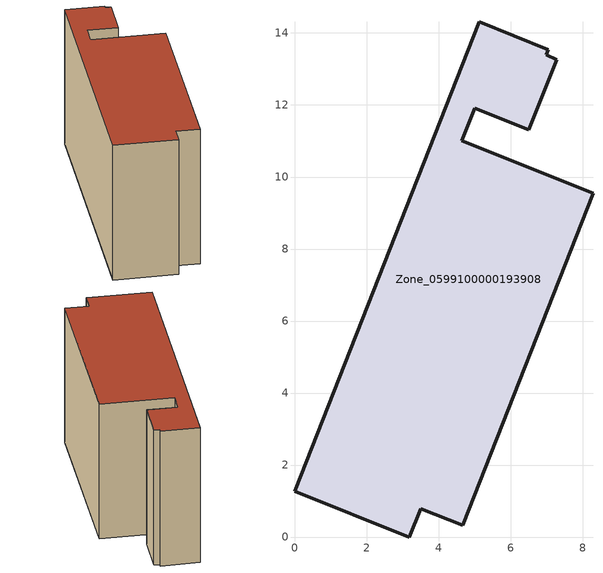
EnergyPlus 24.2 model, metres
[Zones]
Zone_0599100000193908
 floor ground (C_G): 5.01,11.91 4.64,11.01 8.29,9.55 4.67,0.32 3.5,0.79 3.19,0 0,1.28 5.13,14.31 7.05,13.54 7,13.4 7.29,13.26 6.51,11.31 z7.17
 wall outside (C_F): 4.64,11.01 5.01,11.91 6.51,11.31 7.29,13.26 7,13.4 7.05,13.54 5.13,14.31 0,1.28 3.19,0 3.5,0.79 4.67,0.32 8.29,9.55 4.64,11.01 z7.17:15.19
 roof outside (C_R): 7.29,13.26 7,13.4 7.05,13.54 5.13,14.31 0,1.28 3.19,0 3.5,0.79 4.67,0.32 8.29,9.55 4.64,11.01 5.01,11.91 6.51,11.31 z15.19
[BUILDING]
Pand.0599100000193908: North Axis=0; Terrain=City; Loads Convergence Tolerance Value=0.04; Temperature Convergence Tolerance Value=0.4; Solar Distribution=FullExterior; Maximum Number of Warmup Days=25; Minimum Number of Warmup Days=1
[Site:Location]
Rotterdam.The.Hague.AP_ZH_NLD Design_Conditions: Latitude=51.96; Longitude=4.45; Time Zone=1; Elevation=-4.5
[SITE:GROUNDTEMPERATURE:BUILDINGSURFACE]
18, 18, 18, 18, 18, 18, 18, 18, 18, 18, 18, 18
[MATERIAL] Thermal Absorptance=0.9; Solar Absorptance=0.7; Visible Absorptance=0.7
Name | Roughness | Thickness | Conductivity | Density | Specific Heat
G.TI.1975-1991 | MediumSmooth | 0.15 | 0.288461 | 540 | 1210
F.TI.1975-1991 | Rough | 0.3 | 0.230769 | 1920 | 840
R.TI.1975-1991 | MediumRough | 0.2 | 0.153846 | 1500 | 1000
[CONSTRUCTION]
C_G: G.TI.1975-1991
C_F: F.TI.1975-1991
C_R: R.TI.1975-1991
[ZONE]
Zone_0599100000193908: Type=1; Multiplier=1; Ceiling Height=Autocalculate; Volume=Autocalculate; Floor Area=autocalculate; Part of Total Floor Area=Yes
[ZONEINFILTRATION:DESIGNFLOWRATE]
Infil_Zone_0599100000193908: Zone or ZoneList or Space or SpaceList=Zone_0599100000193908; Schedule=AlwaysOn; Design Flow Rate Calculation Method=Flow/Area; Flow Rate per Floor Area=0.003; Constant Term Coefficient=1; Temperature Term Coefficient=0; Velocity Term Coefficient=0; Velocity Squared Term Coefficient=0
[HVACTEMPLATE:ZONE:IDEALLOADSAIRSYSTEM]
Zone_0599100000193908: Maximum Heating Supply Air Temperature=50; Minimum Cooling Supply Air Temperature=13; Maximum Heating Supply Air Humidity Ratio=0.0156; Minimum Cooling Supply Air Humidity Ratio=0.0077; Heating Limit=NoLimit; Cooling Limit=NoLimit; Dehumidification Control Type=ConstantSensibleHeatRatio; Cooling Sensible Heat Ratio=0.7; Dehumidification Setpoint=60; Humidification Control Type=None; Humidification Setpoint=30; Outdoor Air Method=None; Outdoor Air Flow Rate per Person=0.00944; Outdoor Air Flow Rate per Zone Floor Area=0; Outdoor Air Flow Rate per Zone=0; Demand Controlled Ventilation Type=None; Outdoor Air Economizer Type=NoEconomizer; Heat Recovery Type=None; Sensible Heat Recovery Effectiveness=0.7; Latent Heat Recovery Effectiveness=0.65
[ZONECONTROL:THERMOSTAT]
ThermostatControl_Zone_0599100000193908: Zone or ZoneList=Zone_0599100000193908; Control Type Schedule=DualSetpointControlType; Control 1=Thermostat_Zone_0599100000193908; Temperature Difference Between Cutout And Setpoint=0
[THERMOSTATSETPOINT:DUALSETPOINT]
Thermostat_Zone_0599100000193908: Heating Setpoint Temperature Schedule=HeatingSetpoint_Zone_0599100000193908; Cooling Setpoint Temperature Schedule=CoolingSetpoint_Zone_0599100000193908
[SCHEDULE:COMPACT]
HeatingSetpoint_Zone_0599100000193908: Through: 12/31, For: AllDays, Until: 24:00, 21
CoolingSetpoint_Zone_0599100000193908: Through: 12/31, For: AllDays, Until: 24:00, 24
DualSetpointControlType: Through: 12/31, For: AllDays, Until: 24:00, 4
AlwaysOn: Through: 12/31, For: AllDays, Until: 24:00, 1
